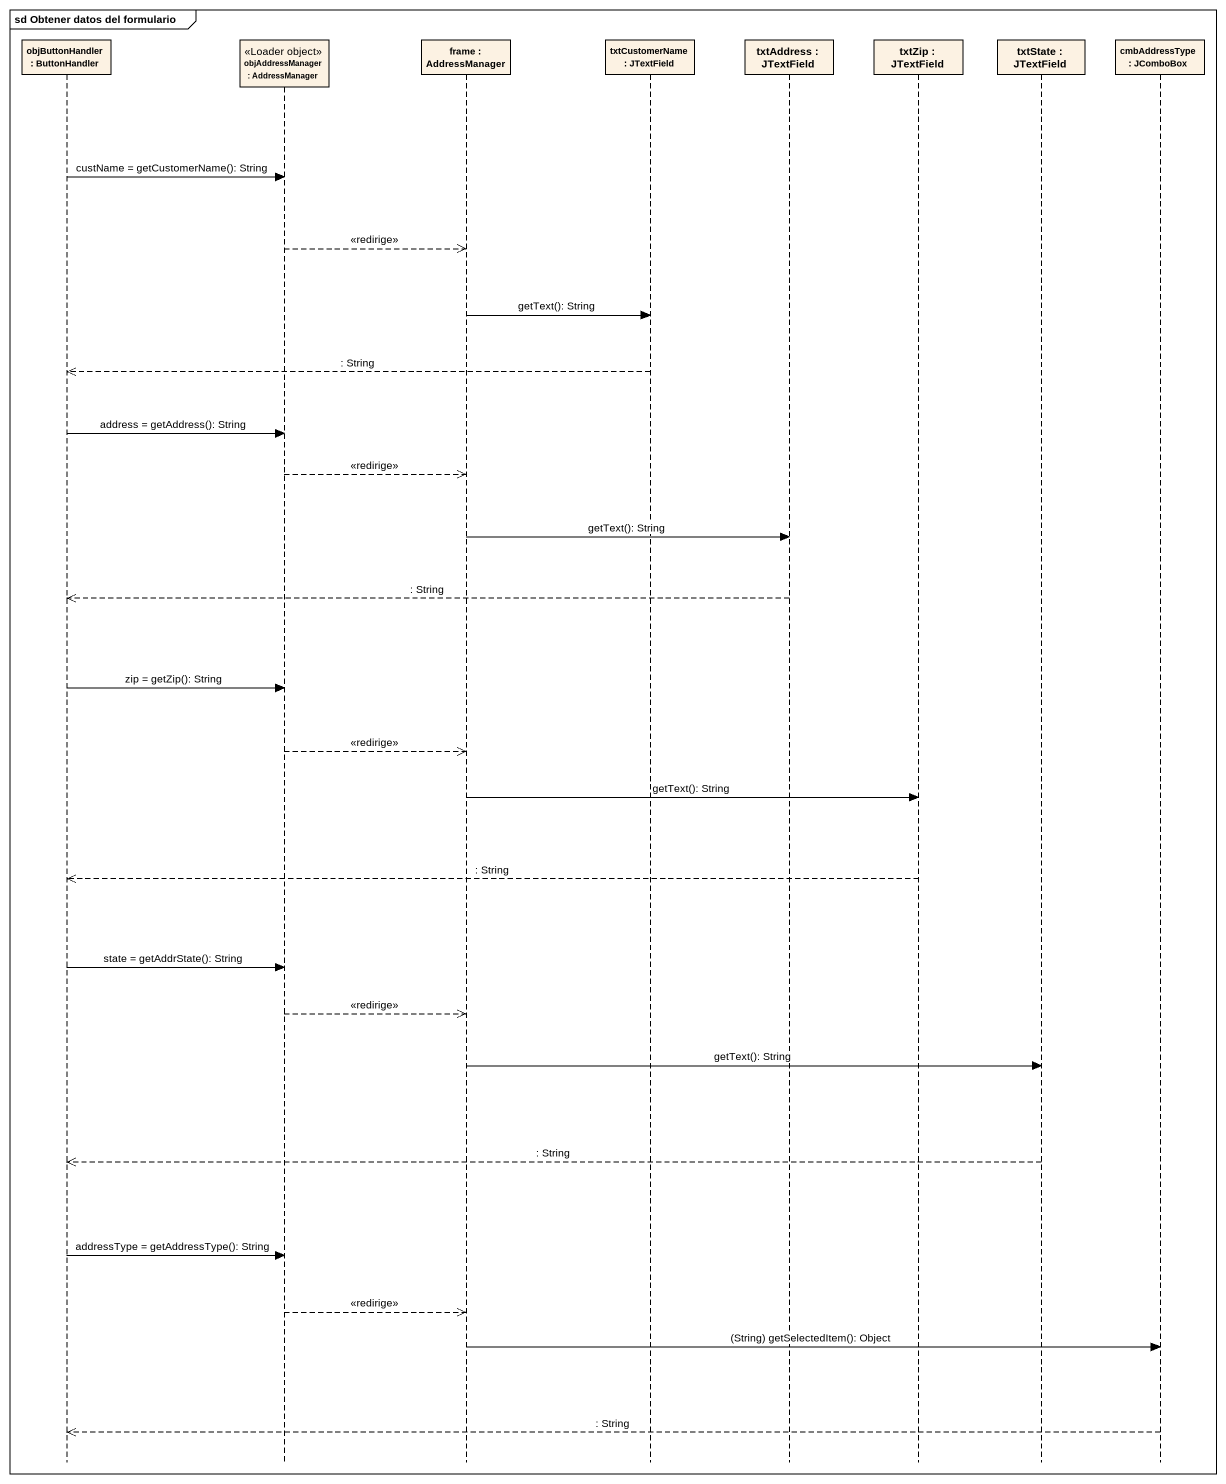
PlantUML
@startuml
mainframe sd Obtener datos del formulario
hide footbox
participant "objButtonHandler : ButtonHandler" as objButtonHandler
participant "objAddressManager : AddressManager" as objAddressManager <<Loader object>>
participant "frame : AddressManager" as frame_
participant "txtCustomerName : JTextField" as txtCustomerName
participant "txtAddress : JTextField" as txtAddress
participant "txtZip : JTextField" as txtZip
participant "txtState : JTextField" as txtState
participant "cmbAddressType : JComboBox" as cmbAddressType

objButtonHandler -> objAddressManager : custName = getCustomerName(): String
objAddressManager -->> frame_ : <<redirige>>
frame_ -> txtCustomerName : getText(): String
txtCustomerName -->> objButtonHandler : : String
objButtonHandler -> objAddressManager : address = getAddress(): String
objAddressManager -->> frame_ : <<redirige>>
frame_ -> txtAddress : getText(): String
txtAddress -->> objButtonHandler : : String
objButtonHandler -> objAddressManager : zip = getZip(): String
objAddressManager -->> frame_ : <<redirige>>
frame_ -> txtZip : getText(): String
txtZip -->> objButtonHandler : : String
objButtonHandler -> objAddressManager : state = getAddrState(): String
objAddressManager -->> frame_ : <<redirige>>
frame_ -> txtState : getText(): String
txtState -->> objButtonHandler : : String
objButtonHandler -> objAddressManager : addressType = getAddressType(): String
objAddressManager -->> frame_ : <<redirige>>
frame_ -> cmbAddressType : (String) getSelectedItem(): Object
cmbAddressType -->> objButtonHandler : : String
@enduml
